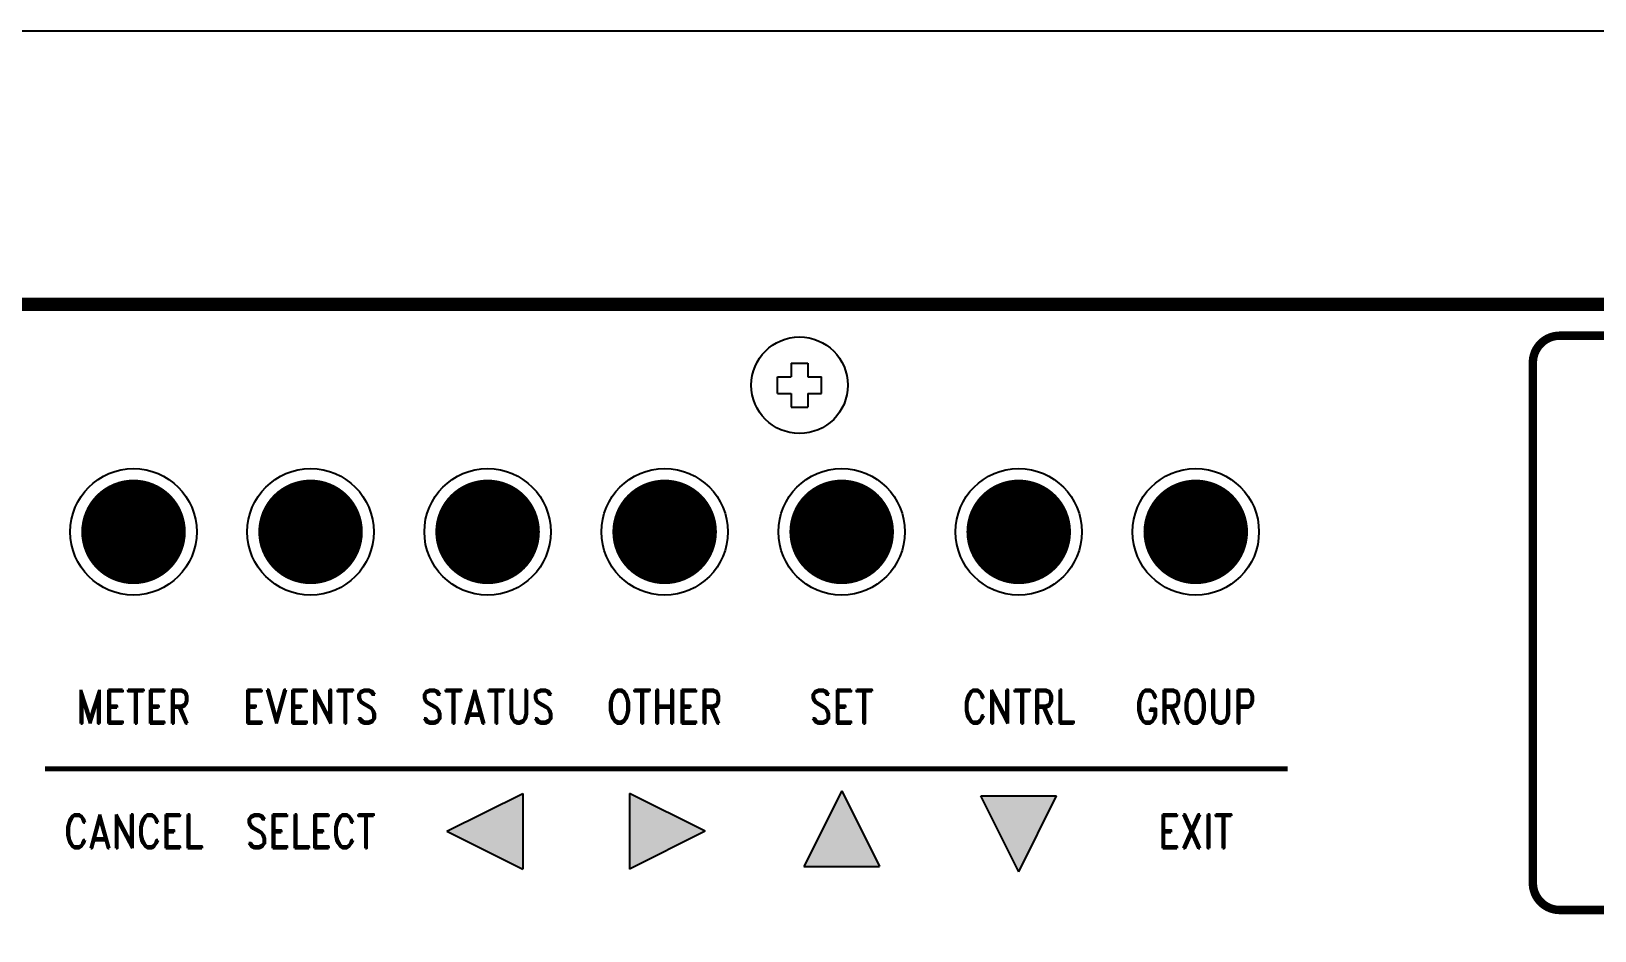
# Model space of a CAD drawing. Extents: x 1.8 to 21.6, y 5.9 to 11.2.
# Drawn here: x 9.472 to 14.108, y 8.532 to 11.2 of the extents above; entities that cross this region are included whole.
import ezdxf
from ezdxf.enums import TextEntityAlignment as Align

# ---------------------------------------------------------------- set-up
doc = ezdxf.new("R2010")
doc.units = 0
doc.header["$LTSCALE"] = 1.21
doc.header["$MEASUREMENT"] = 0
doc.layers.get('0').update_dxf_attribs({"linetype": 'CONTINUOUS'})
doc.styles.add('ROMAND', font='ROMAND', dxfattribs={"width": 0.875})

msp = doc.modelspace()

# ---------------------------------------------------------------- linework, layer by layer
msp.add_line((21.5, 11.2), (2, 11.2))
at = {"linetype": 'CONTINUOUS'}
for p, q in [((11.725, 10.2151), (11.775, 10.2151)), ((11.725, 10.2151), (11.725, 10.175)), ((11.775, 10.2151), (11.775, 10.175)), ((11.6849, 10.175), (11.725, 10.175)), ((11.6849, 10.125), (11.6849, 10.175)), ((11.775, 10.175), (11.8151, 10.175)), ((11.8151, 10.125), (11.8151, 10.175)), ((11.6849, 10.125), (11.725, 10.125)), ((11.725, 10.125), (11.725, 10.0849)), ((11.775, 10.125), (11.775, 10.0849)), ((11.775, 10.125), (11.8151, 10.125)), ((11.725, 10.0849), (11.775, 10.0849)), ((10.7046, 8.8269), (10.9296, 8.9394)), ((10.9296, 8.9394), (10.9296, 8.7144)), ((11.2454, 8.9394), (11.2454, 8.7144)), ((11.4704, 8.8269), (11.2454, 8.9394)), ((11.875, 8.9473), (11.7625, 8.7223)), ((11.875, 8.9473), (11.9875, 8.7223)), ((12.4, 8.7065), (12.2875, 8.9315)), ((12.2875, 8.9315), (12.5125, 8.9315)), ((12.4, 8.7065), (12.5125, 8.9315)), ((10.7046, 8.8269), (10.9296, 8.7144)), ((11.4704, 8.8269), (11.2454, 8.7144)), ((11.7625, 8.7223), (11.9875, 8.7223))]:
    msp.add_line(p, q, dxfattribs=at)
for points, const_width in [([(3.09, 10.39), (20.41, 10.39, -0.414214), (20.49, 10.31), (20.49, 7.19, -0.414214), (20.41, 7.11), (3.09, 7.11, -0.414214), (3.01, 7.19), (3.01, 10.31, -0.414214)], 0.04), ([(9.6975, 9.715, 1), (9.8525, 9.715, 1)], 0.155), ([(10.2225, 9.715, 1), (10.3775, 9.715, 1)], 0.155), ([(10.7475, 9.715, 1), (10.9025, 9.715, 1)], 0.155), ([(11.2725, 9.715, 1), (11.4275, 9.715, 1)], 0.155), ([(11.7975, 9.715, 1), (11.9525, 9.715, 1)], 0.155), ([(12.3225, 9.715, 1), (12.4775, 9.715, 1)], 0.155), ([(12.8475, 9.715, 1), (13.0025, 9.715, 1)], 0.155)]:
    msp.add_lwpolyline(points, format="xyb", close=True, dxfattribs=dict(const_width=const_width))
at = {"linetype": 'CONTINUOUS', "const_width": 0.025}
msp.add_lwpolyline([(18.3107, 8.5933), (14.0047, 8.5933, -0.414214), (13.9247, 8.6733), (13.9247, 10.217, -0.414214), (14.0047, 10.297), (18.3107, 10.297, -0.414214), (18.3907, 10.217), (18.3907, 8.6733, -0.414214)], format="xyb", close=True, dxfattribs=at)
at = {"linetype": 'CONTINUOUS', "const_width": 0.015}
msp.add_lwpolyline([(13.1975, 9.0119), (9.5125, 9.0119)], dxfattribs=at)
for centre, radius in [((11.75, 10.15), 0.1432), ((9.775, 9.715), 0.1875), ((10.3, 9.715), 0.1875), ((10.825, 9.715), 0.1875), ((11.35, 9.715), 0.1875), ((11.875, 9.715), 0.1875), ((12.4, 9.715), 0.1875), ((12.925, 9.715), 0.1875)]:
    msp.add_circle(centre, radius)
for points in [[(10.9296, 8.9394), (10.7046, 8.8269), (10.9296, 8.7144)], [(11.2454, 8.9394), (11.4704, 8.8269), (11.2454, 8.7144)], [(11.875, 8.9473), (11.9875, 8.7223), (11.7625, 8.7223)], [(12.2875, 8.9315), (12.5125, 8.9315), (12.4, 8.7065)]]:
    msp.add_solid(points)

# ---------------------------------------------------------------- texts
at = {"linetype": 'CONTINUOUS', "style": 'ROMAND', "width": 0.8}
for s, p in [('METER', (9.775, 9.1468)), ('EVENTS', (10.3, 9.1468)), ('STATUS', (10.825, 9.1468)), ('OTHER', (11.35, 9.1468)), ('SET', (11.875, 9.1468)), ('CNTRL', (12.4, 9.1468)), ('GROUP', (12.925, 9.1468)), ('CANCEL', (9.775, 8.777)), ('SELECT', (10.3, 8.777)), ('EXIT', (12.925, 8.777))]:
    msp.add_text(s, height=0.1, dxfattribs=at).set_placement(p, align=Align.CENTER)

doc.saveas('drawing.dxf')
